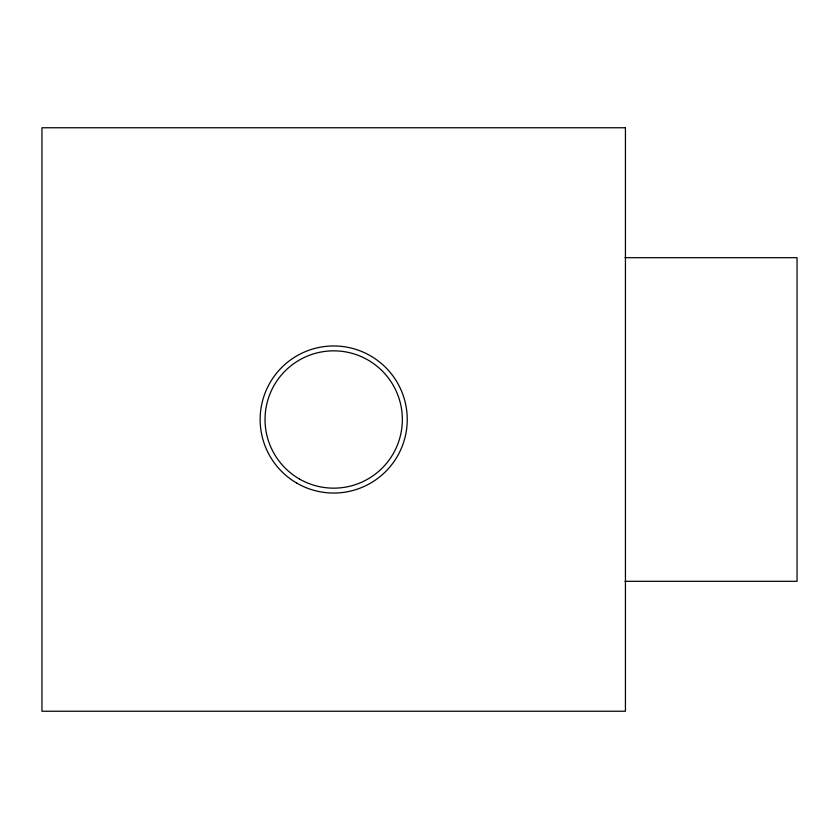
<?xml version="1.0" encoding="UTF-8"?>
<svg xmlns="http://www.w3.org/2000/svg" width="839" height="839" viewBox="0 0 839 839"><rect width="100%" height="100%" fill="white"/><g stroke="black" fill="none" stroke-linecap="round" stroke-linejoin="round"><path stroke-width="1.26" d="M625.003 257.688L797.05 257.688L797.05 581.312L625.003 581.312M625.433 127.759L41.95 127.759L41.95 711.241L625.433 711.241L625.433 127.759M296.922 483.191A73.549 73.549 0 0 0 407.24 419.5A73.549 73.549 0 0 0 296.922 355.809A73.549 73.549 0 0 0 296.922 483.191M299.366 478.954A68.641 68.641 0 0 0 402.342 419.5A68.641 68.641 0 0 0 299.366 360.046A68.641 68.641 0 0 0 299.366 478.954"/></g></svg>
